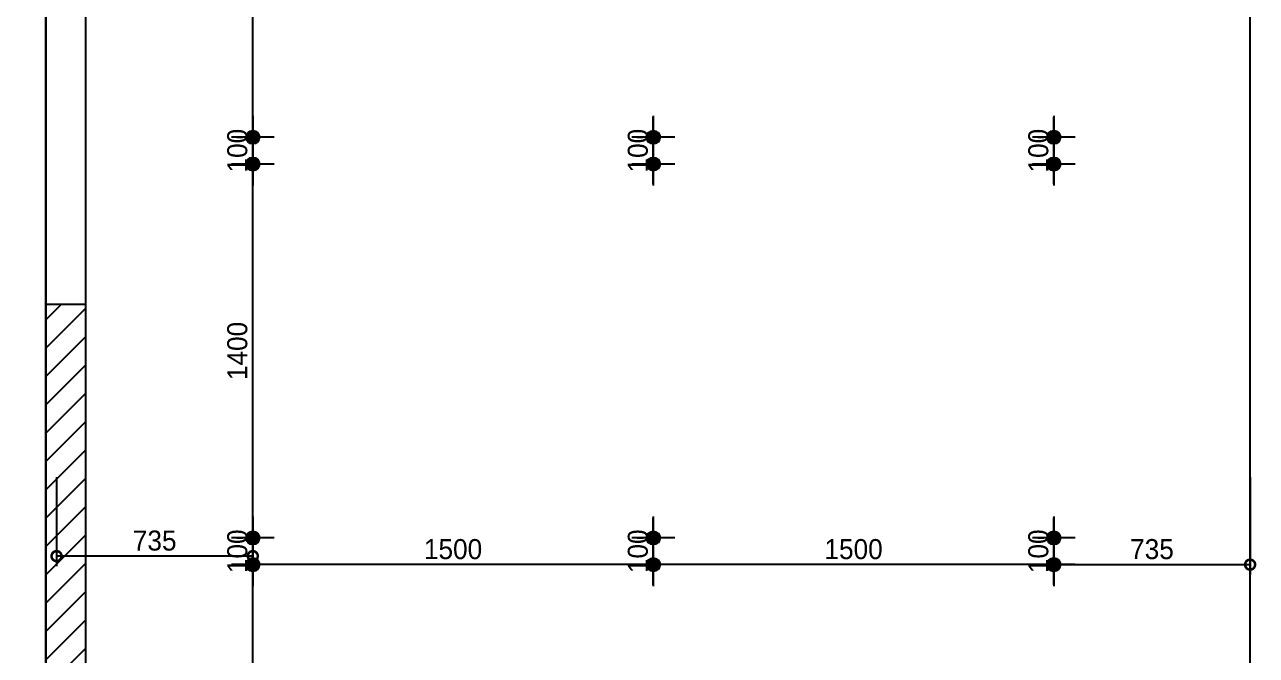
# Model space of a CAD drawing. Header units: inches. Extents: x -4181 to 116552, y 25636 to 44656.
# Drawn here: x 43168 to 47781, y 35097 to 37458 of the extents above; entities that cross this region are included whole.
import ezdxf

# ---------------------------------------------------------------- set-up
doc = ezdxf.new("R2010")
doc.units = ezdxf.units.IN
doc.header["$LTSCALE"] = 50
doc.header["$MEASUREMENT"] = 0
for name, color, linetype in [('02-wal', 2, 'Continuous'), ('03-WAL NEW', 3, 'Continuous'), ('07-dim wal', 5, 'Continuous'), ('6fur', 6, 'Continuous'), ('RC-LIGHT', 7, 'Continuous')]:
    doc.layers.add(name, color=color, linetype=linetype)
doc.styles.add('스타일1', font='HY울릉도M.TTF')
doc.dimstyles.new('30', dxfattribs={"dimscale": 30, "dimtxt": 2.5, "dimasz": 2.5, "dimexe": 1.25, "dimexo": 2, "dimtad": 1, "dimdec": 0, "dimtxsty": '스타일1', "dimblk": 'DOTSMALL', "dimcen": 2.5, "dimclrd": 1, "dimclre": 1, "dimclrt": 2, "dimadec": 0, "dimazin": 0, "dimtfac": 1, "dimtix": 1, "dimtmove": 0, "dimatfit": 3, "dimldrblk": 'DOTSMALL', "dimfxl": 1.25, "dimarcsym": 0})

# ---------------------------------------------------------------- blocks, each defined once
blk = doc.blocks.new('asfsd')
at = {"layer": '07-dim wal', "transparency": 33554687}
h = blk.add_hatch(dxfattribs=at)
h.set_pattern_fill('ANSI31', color=3, scale=600)
h.paths.add_polyline_path([(18265.6, 37903.4), (18265.6, 39319.5), (18165.6, 39319.4), (18165.6, 39319.2), (18015.6, 39319.2), (17915.6, 39318.9), (17915.6, 39257.4), (18115.6, 39257.4), (18115.6, 37903.4)])
h.paths.add_polyline_path([(18115.6, 35287.4), (18265.6, 35287.4), (18265.6, 36703.4), (18115.6, 36703.4)])
at = {"layer": '02-wal'}
for p, q in [((18115.6, 35287.4), (18115.6, 39257.4)), ((22625.6, 35287.4), (22625.6, 39057.4))]:
    blk.add_line(p, q, dxfattribs=at)
at = {"layer": '03-WAL NEW'}
blk.add_line((18115.6, 36703.4), (18265.6, 36703.4), dxfattribs=at)
for points in [[(18115.6, 35287.4), (18265.6, 35287.4), (18265.6, 39319.5), (18115.6, 39319.4), (18115.6, 39319.2)], [(18115.6, 39257.4), (18115.6, 35287.4)]]:
    blk.add_lwpolyline(points, dxfattribs=at)
blk = doc.blocks.new('cjswjdeh')
at = {"layer": '6fur'}
blk.add_blockref('asfsd', (25131.8, -291.7), dxfattribs=at)
blk = doc.blocks.new('1')
at = {"linetype": 'Continuous'}
h = blk.add_hatch(color=4, dxfattribs=at)
h.dxf.hatch_style = 1
edge = h.paths.add_edge_path()
edge.add_arc((11539653.5, -14273503.8), 37.5, 0, 360)
at = {"color": 1, "linetype": 'Continuous'}
for p, q in [((11539653.5, -14273637.1), (11539653.5, -14273370.5)), ((11539520.2, -14273503.8), (11539786.8, -14273503.8))]:
    blk.add_line(p, q, dxfattribs=at)
at = {"color": 4, "linetype": 'Continuous'}
for radius in [41.5, 37.5]:
    blk.add_circle((11539653.5, -14273503.8), radius, dxfattribs=at)
blk = doc.blocks.new('_DOTSMALL')
at = {"color": 0, "linetype": 'ByBlock', "const_width": 0.5}
blk.add_lwpolyline([(-0.0625, 0, 1), (0.0625, 0, 1)], format="xyb", close=True, dxfattribs=at)
blk = doc.blocks.new('*D152')
at = {"layer": '07-dim wal', "color": 1, "lineweight": -2, "transparency": 16777216}
for p, q in [((45522.4, 36861.6), (45522.4, 37111.6)), ((45462.4, 37036.6), (45484.9, 37036.6)), ((45462.4, 36936.6), (45484.9, 36936.6))]:
    blk.add_line(p, q, dxfattribs=at)
at = {"layer": 'Defpoints', "color": 0, "transparency": 16777216}
for p in [(45522.4, 37036.6), (45522.4, 37036.6), (45522.4, 36936.6)]:
    blk.add_point(p, dxfattribs=at)
at = {"layer": '07-dim wal', "color": 1, "lineweight": -2, "transparency": 16777216, "xscale": 75, "yscale": 75, "zscale": 75}
for p, rotation in [((45522.4, 37036.6), 270), ((45522.4, 36936.6), 90)]:
    blk.add_blockref('_DOTSMALL', p, dxfattribs=dict(at, rotation=rotation))
at = {"layer": '07-dim wal', "color": 2, "transparency": 16777216, "insert": (45464.7, 36986.6), "char_height": 75, "attachment_point": 5, "rotation": 90, "style": '스타일1'}
blk.add_mtext('100', dxfattribs=at)
blk = doc.blocks.new('*D153')
at = {"layer": '07-dim wal', "color": 1, "lineweight": -2, "transparency": 16777216}
for p, q in [((44022.4, 36861.6), (44022.4, 37111.6)), ((43962.4, 37036.6), (43984.9, 37036.6)), ((43962.4, 36936.6), (43984.9, 36936.6))]:
    blk.add_line(p, q, dxfattribs=at)
at = {"layer": 'Defpoints', "color": 0, "transparency": 16777216}
for p in [(44022.4, 37036.6), (44022.4, 37036.6), (44022.4, 36936.6)]:
    blk.add_point(p, dxfattribs=at)
at = {"layer": '07-dim wal', "color": 1, "lineweight": -2, "transparency": 16777216, "xscale": 75, "yscale": 75, "zscale": 75}
for p, rotation in [((44022.4, 37036.6), 270), ((44022.4, 36936.6), 90)]:
    blk.add_blockref('_DOTSMALL', p, dxfattribs=dict(at, rotation=rotation))
at = {"layer": '07-dim wal', "color": 2, "transparency": 16777216, "insert": (43964.7, 36986.6), "char_height": 75, "attachment_point": 5, "rotation": 90, "style": '스타일1'}
blk.add_mtext('100', dxfattribs=at)
blk = doc.blocks.new('*D154')
at = {"layer": '07-dim wal', "color": 1, "lineweight": -2, "transparency": 16777216}
for p, q in [((47022.4, 36861.6), (47022.4, 37111.6)), ((46962.4, 37036.6), (46984.9, 37036.6)), ((46962.4, 36936.6), (46984.9, 36936.6))]:
    blk.add_line(p, q, dxfattribs=at)
at = {"layer": 'Defpoints', "color": 0, "transparency": 16777216}
for p in [(47022.4, 37036.6), (47022.4, 37036.6), (47022.4, 36936.6)]:
    blk.add_point(p, dxfattribs=at)
at = {"layer": '07-dim wal', "color": 1, "lineweight": -2, "transparency": 16777216, "xscale": 75, "yscale": 75, "zscale": 75}
for p, rotation in [((47022.4, 37036.6), 270), ((47022.4, 36936.6), 90)]:
    blk.add_blockref('_DOTSMALL', p, dxfattribs=dict(at, rotation=rotation))
at = {"layer": '07-dim wal', "color": 2, "transparency": 16777216, "insert": (46964.7, 36986.6), "char_height": 75, "attachment_point": 5, "rotation": 90, "style": '스타일1'}
blk.add_mtext('100', dxfattribs=at)
blk = doc.blocks.new('*D155')
at = {"layer": '07-dim wal', "color": 1, "lineweight": -2, "transparency": 16777216}
for p, q in [((45522.4, 35361.6), (45522.4, 35611.6)), ((45462.4, 35536.6), (45484.9, 35536.6)), ((45462.4, 35436.6), (45484.9, 35436.6))]:
    blk.add_line(p, q, dxfattribs=at)
at = {"layer": 'Defpoints', "color": 0, "transparency": 16777216}
for p in [(45522.4, 35536.6), (45522.4, 35536.6), (45522.4, 35436.6)]:
    blk.add_point(p, dxfattribs=at)
at = {"layer": '07-dim wal', "color": 1, "lineweight": -2, "transparency": 16777216, "xscale": 75, "yscale": 75, "zscale": 75}
for p, rotation in [((45522.4, 35536.6), 270), ((45522.4, 35436.6), 90)]:
    blk.add_blockref('_DOTSMALL', p, dxfattribs=dict(at, rotation=rotation))
at = {"layer": '07-dim wal', "color": 2, "transparency": 16777216, "insert": (45464.7, 35486.6), "char_height": 75, "attachment_point": 5, "rotation": 90, "style": '스타일1'}
blk.add_mtext('100', dxfattribs=at)
blk = doc.blocks.new('*D156')
at = {"layer": '07-dim wal', "color": 1, "lineweight": -2, "transparency": 16777216}
for p, q in [((44022.4, 35361.6), (44022.4, 35611.6)), ((43962.4, 35536.6), (43984.9, 35536.6)), ((43962.4, 35436.6), (43984.9, 35436.6))]:
    blk.add_line(p, q, dxfattribs=at)
at = {"layer": 'Defpoints', "color": 0, "transparency": 16777216}
for p in [(44022.4, 35536.6), (44022.4, 35536.6), (44022.4, 35436.6)]:
    blk.add_point(p, dxfattribs=at)
at = {"layer": '07-dim wal', "color": 1, "lineweight": -2, "transparency": 16777216, "xscale": 75, "yscale": 75, "zscale": 75}
for p, rotation in [((44022.4, 35536.6), 270), ((44022.4, 35436.6), 90)]:
    blk.add_blockref('_DOTSMALL', p, dxfattribs=dict(at, rotation=rotation))
at = {"layer": '07-dim wal', "color": 2, "transparency": 16777216, "insert": (43964.7, 35486.6), "char_height": 75, "attachment_point": 5, "rotation": 90, "style": '스타일1'}
blk.add_mtext('100', dxfattribs=at)
blk = doc.blocks.new('*D157')
at = {"layer": '07-dim wal', "color": 1, "lineweight": -2, "transparency": 16777216}
for p, q in [((47022.4, 35361.6), (47022.4, 35611.6)), ((46962.4, 35536.6), (46984.9, 35536.6)), ((46962.4, 35436.6), (46984.9, 35436.6))]:
    blk.add_line(p, q, dxfattribs=at)
at = {"layer": 'Defpoints', "color": 0, "transparency": 16777216}
for p in [(47022.4, 35536.6), (47022.4, 35536.6), (47022.4, 35436.6)]:
    blk.add_point(p, dxfattribs=at)
at = {"layer": '07-dim wal', "color": 1, "lineweight": -2, "transparency": 16777216, "xscale": 75, "yscale": 75, "zscale": 75}
for p, rotation in [((47022.4, 35536.6), 270), ((47022.4, 35436.6), 90)]:
    blk.add_blockref('_DOTSMALL', p, dxfattribs=dict(at, rotation=rotation))
at = {"layer": '07-dim wal', "color": 2, "transparency": 16777216, "insert": (46964.7, 35486.6), "char_height": 75, "attachment_point": 5, "rotation": 90, "style": '스타일1'}
blk.add_mtext('100', dxfattribs=at)
blk = doc.blocks.new('*D190')
at = {"layer": '07-dim wal', "color": 1, "lineweight": -2, "transparency": 16777216}
for p, q in [((43962.4, 35436.6), (43984.9, 35436.6)), ((44022.4, 34424.1), (44022.4, 35436.6)), ((43962.4, 34424.1), (43984.9, 34424.1))]:
    blk.add_line(p, q, dxfattribs=at)
at = {"layer": 'Defpoints', "color": 0, "transparency": 16777216}
for p in [(44022.4, 35436.6), (44022.4, 35436.6), (44022.4, 34424.1)]:
    blk.add_point(p, dxfattribs=at)
at = {"layer": '07-dim wal', "color": 1, "lineweight": -2, "transparency": 16777216, "xscale": 75, "yscale": 75, "zscale": 75}
for p, rotation in [((44022.4, 35436.6), 90), ((44022.4, 34424.1), 270)]:
    blk.add_blockref('_DOTSMALL', p, dxfattribs=dict(at, rotation=rotation))
at = {"layer": '07-dim wal', "color": 2, "transparency": 16777216, "insert": (43964.7, 34930.3), "char_height": 75, "attachment_point": 5, "rotation": 90, "style": '스타일1'}
blk.add_mtext('1013', dxfattribs=at)
blk = doc.blocks.new('*D191')
at = {"layer": '07-dim wal', "color": 1, "lineweight": -2, "transparency": 16777216}
for p, q in [((43287.4, 35764.1), (43287.4, 35431)), ((44022.4, 35528.5), (44022.4, 35506)), ((44022.4, 35468.5), (43287.4, 35468.5))]:
    blk.add_line(p, q, dxfattribs=at)
at = {"layer": 'Defpoints', "color": 0, "transparency": 16777216}
for p in [(43287.4, 35824.1), (43287.4, 35468.5), (44022.4, 35468.5)]:
    blk.add_point(p, dxfattribs=at)
at = {"layer": '07-dim wal', "color": 1, "lineweight": -2, "transparency": 16777216, "xscale": 75, "yscale": 75, "zscale": 75, "rotation": 180}
blk.add_blockref('_DOTSMALL', (43287.4, 35468.5), dxfattribs=at)
at = {"layer": '07-dim wal', "color": 1, "lineweight": -2, "transparency": 16777216, "xscale": 75, "yscale": 75, "zscale": 75}
blk.add_blockref('_DOTSMALL', (44022.4, 35468.5), dxfattribs=at)
at = {"layer": '07-dim wal', "color": 2, "transparency": 16777216, "insert": (43654.9, 35526.3), "char_height": 75, "attachment_point": 5, "style": '스타일1'}
blk.add_mtext('735', dxfattribs=at)
blk = doc.blocks.new('*D192')
at = {"layer": '07-dim wal', "color": 1, "lineweight": -2, "transparency": 16777216}
for p, q in [((43962.4, 36936.6), (43984.9, 36936.6)), ((44022.4, 35536.6), (44022.4, 36936.6)), ((43962.4, 35536.6), (43984.9, 35536.6))]:
    blk.add_line(p, q, dxfattribs=at)
at = {"layer": 'Defpoints', "color": 0, "transparency": 16777216}
for p in [(44022.4, 36936.6), (44022.4, 36936.6), (44022.4, 35536.6)]:
    blk.add_point(p, dxfattribs=at)
at = {"layer": '07-dim wal', "color": 1, "lineweight": -2, "transparency": 16777216, "xscale": 75, "yscale": 75, "zscale": 75}
for p, rotation in [((44022.4, 36936.6), 90), ((44022.4, 35536.6), 270)]:
    blk.add_blockref('_DOTSMALL', p, dxfattribs=dict(at, rotation=rotation))
at = {"layer": '07-dim wal', "color": 2, "transparency": 16777216, "insert": (43964.7, 36236.6), "char_height": 75, "attachment_point": 5, "rotation": 90, "style": '스타일1'}
blk.add_mtext('1400', dxfattribs=at)
blk = doc.blocks.new('*D193')
at = {"layer": '07-dim wal', "color": 1, "lineweight": -2, "transparency": 16777216}
for p, q in [((43962.4, 38436.6), (43984.9, 38436.6)), ((44022.4, 37036.6), (44022.4, 38436.6)), ((43962.4, 37036.6), (43984.9, 37036.6))]:
    blk.add_line(p, q, dxfattribs=at)
at = {"layer": 'Defpoints', "color": 0, "transparency": 16777216}
for p in [(44022.4, 38436.6), (44022.4, 38436.6), (44022.4, 37036.6)]:
    blk.add_point(p, dxfattribs=at)
at = {"layer": '07-dim wal', "color": 1, "lineweight": -2, "transparency": 16777216, "xscale": 75, "yscale": 75, "zscale": 75}
for p, rotation in [((44022.4, 38436.6), 90), ((44022.4, 37036.6), 270)]:
    blk.add_blockref('_DOTSMALL', p, dxfattribs=dict(at, rotation=rotation))
at = {"layer": '07-dim wal', "color": 2, "transparency": 16777216, "insert": (43964.7, 37736.6), "char_height": 75, "attachment_point": 5, "rotation": 90, "style": '스타일1'}
blk.add_mtext('1400', dxfattribs=at)
blk = doc.blocks.new('*D194')
at = {"layer": '07-dim wal', "color": 1, "lineweight": -2, "transparency": 16777216}
for p, q in [((47757.4, 35764.1), (47757.4, 35399.1)), ((47022.4, 35496.6), (47022.4, 35474.1)), ((47022.4, 35436.6), (47757.4, 35436.6))]:
    blk.add_line(p, q, dxfattribs=at)
at = {"layer": 'Defpoints', "color": 0, "transparency": 16777216}
for p in [(47757.4, 35824.1), (47022.4, 35436.6), (47757.4, 35436.6)]:
    blk.add_point(p, dxfattribs=at)
at = {"layer": '07-dim wal', "color": 1, "lineweight": -2, "transparency": 16777216, "xscale": 75, "yscale": 75, "zscale": 75, "rotation": 180}
blk.add_blockref('_DOTSMALL', (47022.4, 35436.6), dxfattribs=at)
at = {"layer": '07-dim wal', "color": 1, "lineweight": -2, "transparency": 16777216, "xscale": 75, "yscale": 75, "zscale": 75}
blk.add_blockref('_DOTSMALL', (47757.4, 35436.6), dxfattribs=at)
at = {"layer": '07-dim wal', "color": 2, "transparency": 16777216, "insert": (47389.9, 35494.3), "char_height": 75, "attachment_point": 5, "style": '스타일1'}
blk.add_mtext('735', dxfattribs=at)
blk = doc.blocks.new('*D195')
at = {"layer": '07-dim wal', "color": 1, "lineweight": -2, "transparency": 16777216}
for p, q in [((45522.4, 35496.6), (45522.4, 35474.1)), ((47022.4, 35496.6), (47022.4, 35474.1)), ((47022.4, 35436.6), (45522.4, 35436.6))]:
    blk.add_line(p, q, dxfattribs=at)
at = {"layer": 'Defpoints', "color": 0, "transparency": 16777216}
for p in [(45522.4, 35436.6), (45522.4, 35436.6), (47022.4, 35436.6)]:
    blk.add_point(p, dxfattribs=at)
at = {"layer": '07-dim wal', "color": 1, "lineweight": -2, "transparency": 16777216, "xscale": 75, "yscale": 75, "zscale": 75, "rotation": 180}
blk.add_blockref('_DOTSMALL', (45522.4, 35436.6), dxfattribs=at)
at = {"layer": '07-dim wal', "color": 1, "lineweight": -2, "transparency": 16777216, "xscale": 75, "yscale": 75, "zscale": 75}
blk.add_blockref('_DOTSMALL', (47022.4, 35436.6), dxfattribs=at)
at = {"layer": '07-dim wal', "color": 2, "transparency": 16777216, "insert": (46272.4, 35494.3), "char_height": 75, "attachment_point": 5, "style": '스타일1'}
blk.add_mtext('1500', dxfattribs=at)
blk = doc.blocks.new('*D196')
at = {"layer": '07-dim wal', "color": 1, "lineweight": -2, "transparency": 16777216}
for p, q in [((44022.4, 35496.6), (44022.4, 35474.1)), ((45522.4, 35496.6), (45522.4, 35474.1)), ((45522.4, 35436.6), (44022.4, 35436.6))]:
    blk.add_line(p, q, dxfattribs=at)
at = {"layer": 'Defpoints', "color": 0, "transparency": 16777216}
for p in [(44022.4, 35436.6), (44022.4, 35436.6), (45522.4, 35436.6)]:
    blk.add_point(p, dxfattribs=at)
at = {"layer": '07-dim wal', "color": 1, "lineweight": -2, "transparency": 16777216, "xscale": 75, "yscale": 75, "zscale": 75, "rotation": 180}
blk.add_blockref('_DOTSMALL', (44022.4, 35436.6), dxfattribs=at)
at = {"layer": '07-dim wal', "color": 1, "lineweight": -2, "transparency": 16777216, "xscale": 75, "yscale": 75, "zscale": 75}
blk.add_blockref('_DOTSMALL', (45522.4, 35436.6), dxfattribs=at)
at = {"layer": '07-dim wal', "color": 2, "transparency": 16777216, "insert": (44772.4, 35494.3), "char_height": 75, "attachment_point": 5, "style": '스타일1'}
blk.add_mtext('1500', dxfattribs=at)

msp = doc.modelspace()

# ---------------------------------------------------------------- block references
at = {"layer": '07-dim wal'}
msp.add_blockref('cjswjdeh', (0, 0), dxfattribs=at)
at = {"layer": 'RC-LIGHT', "xscale": 0.6024096385271789, "yscale": 0.6024096385271789, "zscale": 0.6024096385271789, "rotation": 180}
for p in [(6995620.9, -8561459.7), (6997120.9, -8561459.7), (6998620.9, -8561459.7), (6995620.9, -8561559.7), (6997120.9, -8561559.7), (6998620.9, -8561559.7), (6995620.9, -8562959.7), (6997120.9, -8562959.7), (6998620.9, -8562959.7), (6995620.9, -8563059.7), (6997120.9, -8563059.7), (6998620.9, -8563059.7)]:
    msp.add_blockref('1', p, dxfattribs=at)

# ---------------------------------------------------------------- dimensions: what is measured, and where the dimension line sits
at = {"layer": '07-dim wal'}
for base, p1, p2, picture, middle in [((44022.4, 38436.6), (44022.4, 37036.6), (44022.4, 38436.6), '*D193', (43964.7, 37736.6)), ((44022.4, 37036.6), (44022.4, 36936.6), (44022.4, 37036.6), '*D153', (43964.7, 36986.6)), ((45522.4, 37036.6), (45522.4, 36936.6), (45522.4, 37036.6), '*D152', (45464.7, 36986.6)), ((47022.4, 37036.6), (47022.4, 36936.6), (47022.4, 37036.6), '*D154', (46964.7, 36986.6)), ((44022.4, 36936.6), (44022.4, 35536.6), (44022.4, 36936.6), '*D192', (43964.7, 36236.6)), ((44022.4, 35536.6), (44022.4, 35436.6), (44022.4, 35536.6), '*D156', (43964.7, 35486.6)), ((45522.4, 35536.6), (45522.4, 35436.6), (45522.4, 35536.6), '*D155', (45464.7, 35486.6)), ((47022.4, 35536.6), (47022.4, 35436.6), (47022.4, 35536.6), '*D157', (46964.7, 35486.6)), ((44022.4175242, 35436.569598), (44022.4175242, 34424.069598), (44022.4175242, 35436.569598), '*D190', (43964.6695216, 34930.319598))]:
    dim = msp.add_linear_dim(base=base, p1=p1, p2=p2, angle=90, dimstyle='30', dxfattribs=at)
    dim.commit()
    dim.dimension.update_dxf_attribs({"geometry": picture, "text_midpoint": middle})
for base, p1, p2, picture, middle in [((43287.4, 35468.5), (44022.4, 35468.5), (43287.4, 35824.1), '*D191', (43654.9, 35526.3)), ((47757.4, 35436.6), (47022.4, 35436.6), (47757.4, 35824.1), '*D194', (47389.9, 35494.3)), ((44022.4, 35436.6), (45522.4, 35436.6), (44022.4, 35436.6), '*D196', (44772.4, 35494.3)), ((45522.4, 35436.6), (47022.4, 35436.6), (45522.4, 35436.6), '*D195', (46272.4, 35494.3))]:
    dim = msp.add_linear_dim(base=base, p1=p1, p2=p2, dimstyle='30', dxfattribs=at)
    dim.commit()
    dim.dimension.update_dxf_attribs({"geometry": picture, "text_midpoint": middle})

doc.saveas('drawing.dxf')
